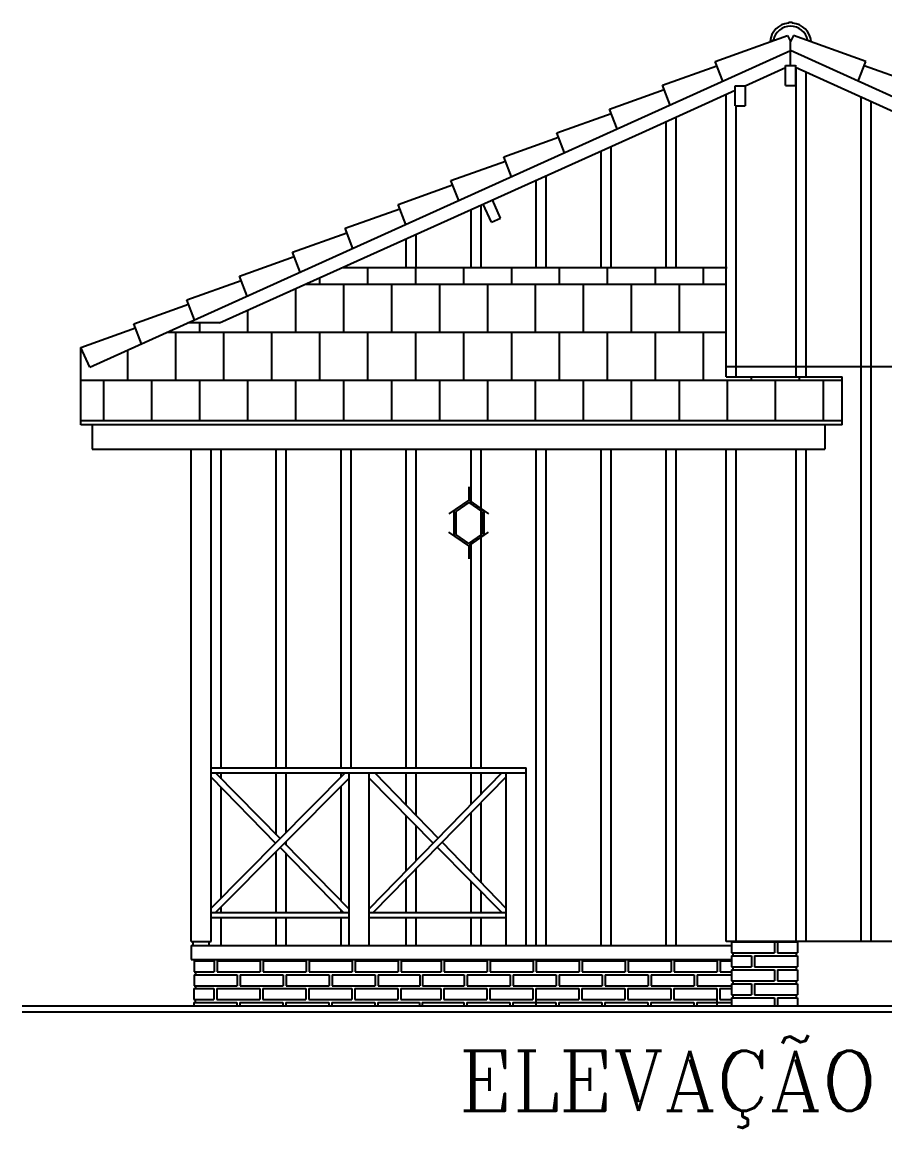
# Model space of a CAD drawing. Extents: x -7 to 295, y -11 to 39.
# Drawn here: x 167.47 to 171.79, y 4.42 to 9.95 of the extents above; entities that cross this region are included whole.
import ezdxf
from ezdxf.enums import TextEntityAlignment as Align

# ---------------------------------------------------------------- set-up
doc = ezdxf.new("R2010")
doc.units = 0
doc.header["$LTSCALE"] = 20
doc.layers.get('0').update_dxf_attribs({"linetype": 'CONTINUOUS'})
for name, color, linetype in [('CORTES', 6, 'CONTINUOUS'), ('COTAS', 244, 'CONTINUOUS'), ('MADEIRAME', 244, 'CONTINUOUS'), ('PAREDE', 250, 'CONTINUOUS'), ('TELHADO', 1, 'CONTINUOUS'), ('TEXTO', 244, 'CONTINUOUS'), ('VISTAL', 30, 'CONTINUOUS'), ('VISTAP', 244, 'CONTINUOUS')]:
    doc.layers.add(name, color=color, linetype=linetype)
doc.styles.add('ROMANC', font='romanc.shx', dxfattribs={"height": 0.08})

# ---------------------------------------------------------------- blocks, each defined once
blk = doc.blocks.new('*X271')
at = {"color": 0, "linetype": 'CONTINUOUS'}
for p, q in [((169.2, 8.64), (169.2, 8.7245)), ((169.44, 8.64), (169.44, 8.7245)), ((169.68, 8.64), (169.68, 8.7245)), ((169.92, 8.64), (169.92, 8.7245)), ((170.16, 8.64), (170.16, 8.7245)), ((170.4, 8.64), (170.4, 8.7245)), ((170.64, 8.64), (170.64, 8.7245)), ((170.88, 8.64), (170.88, 8.7245)), ((168.8887, 8.64), (170.9928, 8.64)), ((168.96, 8.64), (168.96, 8.6722)), ((169.08, 8.4), (169.08, 8.64)), ((169.32, 8.4), (169.32, 8.64)), ((169.56, 8.4), (169.56, 8.64)), ((169.8, 8.4), (169.8, 8.64)), ((170.04, 8.4), (170.04, 8.64)), ((170.28, 8.4), (170.28, 8.64)), ((170.52, 8.4), (170.52, 8.64)), ((170.76, 8.4), (170.76, 8.64)), ((168.84, 8.4), (168.84, 8.618)), ((168.6, 8.4), (168.6, 8.5097)), ((168.36, 8.4), (168.36, 8.4462)), ((168.1982, 8.4), (170.9928, 8.4)), ((168.24, 8.16), (168.24, 8.4)), ((168.48, 8.16), (168.48, 8.4)), ((168.72, 8.16), (168.72, 8.4)), ((168.96, 8.16), (168.96, 8.4)), ((169.2, 8.16), (169.2, 8.4)), ((169.44, 8.16), (169.44, 8.4)), ((169.68, 8.16), (169.68, 8.4)), ((169.92, 8.16), (169.92, 8.4)), ((170.16, 8.16), (170.16, 8.4)), ((170.4, 8.16), (170.4, 8.4)), ((170.64, 8.16), (170.64, 8.4)), ((170.88, 8.16), (170.88, 8.4)), ((168, 8.16), (168, 8.3104)), ((167.7646, 8.16), (171.5735, 8.16)), ((167.88, 7.9562), (167.88, 8.16)), ((168.12, 7.9562), (168.12, 8.16)), ((168.36, 7.9562), (168.36, 8.16)), ((168.6, 7.9562), (168.6, 8.16)), ((168.84, 7.9562), (168.84, 8.16)), ((169.08, 7.9562), (169.08, 8.16)), ((169.32, 7.9562), (169.32, 8.16)), ((169.56, 7.9562), (169.56, 8.16)), ((169.8, 7.9562), (169.8, 8.16)), ((170.04, 7.9562), (170.04, 8.16)), ((170.28, 7.9562), (170.28, 8.16)), ((170.52, 7.9562), (170.52, 8.16)), ((170.76, 7.9562), (170.76, 8.16)), ((171, 7.9562), (171, 8.16)), ((171.12, 8.16), (171.12, 8.1769)), ((171.24, 7.9562), (171.24, 8.16)), ((171.36, 8.16), (171.36, 8.1769)), ((171.48, 7.9562), (171.48, 8.16))]:
    blk.add_line(p, q, dxfattribs=at)

msp = doc.modelspace()

# ---------------------------------------------------------------- linework, layer by layer
at = {"layer": 'COTAS', "color": 1, "linetype": 'CONTINUOUS'}
for p, q in [((169.0874, 6.1962), (168.4178, 5.5184)), ((168.4381, 6.1962), (168.7616, 5.8664)), ((169.871, 6.1962), (169.2078, 5.5149)), ((169.2351, 6.1962), (169.5522, 5.8687)), ((168.4178, 6.174), (168.7396, 5.8441)), ((169.1078, 6.1693), (168.4381, 5.4962)), ((169.2078, 6.1688), (169.5281, 5.844)), ((169.8928, 6.1755), (169.227, 5.4962)), ((168.7617, 5.8215), (169.079, 5.4962)), ((168.7838, 5.8437), (169.1078, 5.5133)), ((169.548, 5.8238), (169.871, 5.4962)), ((169.572, 5.8482), (169.8928, 5.5169)), ((169.1034, 5.4712), (169.1078, 5.4667)), ((170.0411, 5.0619), (170.0411, 5.028)), ((170.0411, 5.0469), (170.1411, 5.0469)), ((170.8461, 5.0469), (170.9461, 5.0469)), ((170.9461, 5.0619), (170.9461, 5.028))]:
    msp.add_line(p, q, dxfattribs=at)
at = {"layer": 'MADEIRAME', "color": 1, "linetype": 'CONTINUOUS'}
for p, q in [((171.3147, 9.7349), (171.3147, 9.8537)), ((171.3147, 9.7349), (171.3147, 9.8537)), ((174.2221, 8.4228), (171.3397, 9.7236))]:
    msp.add_line(p, q, dxfattribs=at)
at = {"layer": 'MADEIRAME', "color": 30, "linetype": 'CONTINUOUS'}
for p in [(167.8101, 8.2246), (174.8194, 8.2246)]:
    msp.add_line(p, (171.3147, 9.8087), dxfattribs=at)
at = {"layer": 'MADEIRAME', "color": 1}
for p, q in [((171.0885, 9.6328), (171.2897, 9.7236)), ((170.572, 9.3997), (171.0385, 9.6102))]:
    msp.add_line(p, q, dxfattribs=at)
at = {"layer": 'MADEIRAME', "color": 250, "linetype": 'CONTINUOUS'}
for p, q in [((171.2897, 9.6349), (171.2897, 9.7349)), ((171.2897, 9.7349), (171.3397, 9.7349)), ((171.3397, 9.7354), (171.3397, 9.6349)), ((171.0385, 9.533), (171.0385, 9.633)), ((171.0385, 9.633), (171.0885, 9.633)), ((171.0885, 9.633), (171.0885, 9.533)), ((171.2897, 9.6349), (171.3397, 9.6349)), ((171.0385, 9.533), (171.0885, 9.533))]:
    msp.add_line(p, q, dxfattribs=at)
at = {"layer": 'MADEIRAME'}
msp.add_line((168.4593, 8.4462), (170.572, 9.3997), dxfattribs=at)
at = {"layer": 'PAREDE', "color": 30, "linetype": 'CONTINUOUS'}
for p, q in [((170.9382, 9.7549), (171.3, 9.8842)), ((171.2123, 9.855), (171.2294, 9.8611)), ((171.3, 9.8842), (171.3147, 9.8537)), ((171.3295, 9.8842), (171.3147, 9.8537)), ((171.6913, 9.7549), (171.3295, 9.8842)), ((170.9763, 9.6557), (170.9382, 9.7549)), ((171.6532, 9.6557), (171.6913, 9.7549)), ((170.6738, 9.6356), (170.9466, 9.7331)), ((171.9557, 9.6356), (171.6829, 9.7331)), ((170.712, 9.5363), (170.6738, 9.6356)), ((170.4095, 9.5163), (170.6822, 9.6138)), ((170.4478, 9.4168), (170.4095, 9.5163)), ((170.1452, 9.397), (170.4179, 9.4945)), ((169.8809, 9.2778), (170.1536, 9.3752)), ((170.1835, 9.2974), (170.1452, 9.397)), ((169.6165, 9.1585), (169.8893, 9.2559)), ((169.9192, 9.1779), (169.8809, 9.2778)), ((169.3522, 9.0392), (169.6249, 9.1366)), ((169.655, 9.0585), (169.6165, 9.1585)), ((169.3907, 8.939), (169.3522, 9.0392)), ((169.0879, 8.9199), (169.3606, 9.0173)), ((169.1264, 8.8196), (169.0879, 8.9199)), ((168.8235, 8.8006), (169.0963, 8.898)), ((168.8622, 8.7001), (168.8235, 8.8006)), ((168.5592, 8.6813), (168.8319, 8.7787)), ((168.2949, 8.562), (168.5676, 8.6594)), ((168.5979, 8.5807), (168.5592, 8.6813)), ((168.0306, 8.4427), (168.3033, 8.5402)), ((168.3336, 8.4612), (168.2949, 8.562)), ((167.7646, 8.3234), (168.0388, 8.4214)), ((168.0694, 8.3418), (168.0306, 8.4427)), ((167.8101, 8.2246), (167.7646, 8.3234))]:
    msp.add_line(p, q, dxfattribs=at)
at = {"layer": 'PAREDE', "linetype": 'CONTINUOUS'}
msp.add_line((169.8192, 8.9502), (169.8649, 8.9708), dxfattribs=at)
at = {"layer": 'TELHADO', "color": 30, "linetype": 'CONTINUOUS'}
for p, q in [((171.3035, 9.9469), (171.3062, 9.9515)), ((171.3062, 9.9515), (171.3234, 9.9515)), ((171.3234, 9.9515), (171.326, 9.9469)), ((171.2294, 9.8611), (171.2123, 9.855)), ((171.4001, 9.8611), (171.4172, 9.855)), ((169.076, 8.7245), (170.9983, 8.7245)), ((168.4593, 8.4462), (168.3004, 8.4462))]:
    msp.add_line(p, q, dxfattribs=at)
at = {"layer": 'TELHADO', "linetype": 'CONTINUOUS'}
msp.add_line((170.9928, 8.1769), (171.5735, 8.1769), dxfattribs=at)
at = {"layer": 'TELHADO', "color": 1, "linetype": 'CONTINUOUS'}
for p, q in [((171.5735, 7.9562), (167.7646, 7.9562)), ((171.5735, 7.9362), (167.7646, 7.9362)), ((169.7053, 7.6262), (169.7053, 7.5602)), ((169.7053, 7.5602), (169.6065, 7.4915)), ((169.7053, 7.548), (169.6403, 7.5028)), ((169.7053, 7.5602), (169.8041, 7.4915)), ((169.7053, 7.548), (169.7703, 7.5028)), ((169.6303, 7.508), (169.6303, 7.3833)), ((169.6403, 7.5028), (169.6403, 7.3885)), ((169.7703, 7.5028), (169.7703, 7.3885)), ((169.7803, 7.508), (169.7803, 7.3833)), ((169.7053, 7.3311), (169.6065, 7.3998)), ((169.7053, 7.3433), (169.6403, 7.3885)), ((169.7053, 7.3311), (169.8041, 7.3998)), ((169.7053, 7.3433), (169.7703, 7.3885)), ((169.7053, 7.3311), (169.7053, 7.2662)), ((168.3178, 5.3312), (171.0195, 5.3312))]:
    msp.add_line(p, q, dxfattribs=at)
at = {"layer": 'TELHADO', "color": 244, "linetype": 'CONTINUOUS'}
msp.add_line((168.3178, 5.3512), (168.4178, 5.3512), dxfattribs=at)
at = {"layer": 'TELHADO', "color": 30, "linetype": 'CONTINUOUS'}
for radius, start, end in [(0.103, 96.2483, 174.1963), (0.087, 10.9412, 169.0588), (0.103, 5.8037, 83.7517)]:
    msp.add_arc((171.3147, 9.8446), radius, start, end, dxfattribs=at)
at = {"layer": 'VISTAL', "color": 30, "linetype": 'CONTINUOUS'}
for p, q in [((170.6928, 8.7245), (170.6928, 9.4542)), ((170.3678, 8.7245), (170.3678, 9.3075)), ((170.0428, 8.7245), (170.0428, 9.1608)), ((169.7178, 8.7245), (169.7178, 9.0142)), ((169.3928, 8.7245), (169.3928, 8.8675)), ((168.7428, 6.2212), (168.7428, 7.8152)), ((169.0678, 6.2212), (169.0678, 7.8152)), ((169.3928, 6.2212), (169.3928, 7.8152)), ((169.7178, 7.5393), (169.7178, 7.8152)), ((170.0428, 5.3312), (170.0428, 7.8152)), ((170.3678, 5.3312), (170.3678, 7.8152)), ((170.6928, 5.3312), (170.6928, 7.8152)), ((169.7178, 6.2212), (169.7178, 7.352)), ((168.7428, 5.8855), (168.7428, 6.1962)), ((169.0678, 6.1763), (169.0678, 6.1962)), ((169.3928, 6.0333), (169.3928, 6.1962)), ((169.7178, 6.0388), (169.7178, 6.1962)), ((169.0678, 5.5541), (169.0678, 6.1291)), ((169.3928, 5.7049), (169.3928, 5.9812)), ((169.7178, 5.6977), (169.7178, 5.997)), ((168.7428, 5.4962), (168.7428, 5.8024)), ((169.3928, 5.4962), (169.3928, 5.6654)), ((169.7178, 5.4962), (169.7178, 5.6516)), ((169.0678, 5.4962), (169.0678, 5.5077)), ((168.7428, 5.3312), (168.7428, 5.4712)), ((169.0678, 5.3312), (169.0678, 5.4712)), ((169.3928, 5.3312), (169.3928, 5.4712)), ((169.7178, 5.3312), (169.7178, 5.4712))]:
    msp.add_line(p, q, dxfattribs=at)
at = {"layer": 'VISTAL', "color": 1, "linetype": 'CONTINUOUS'}
for p, q in [((168.3178, 5.3512), (168.3178, 7.8152)), ((168.4178, 5.3512), (168.4178, 7.8152)), ((168.4178, 6.2212), (169.9928, 6.2212)), ((168.4178, 6.1962), (169.9928, 6.1962)), ((168.4178, 5.4962), (169.1078, 5.4962)), ((169.2078, 5.4962), (169.8928, 5.4962)), ((168.4178, 5.4712), (169.1078, 5.4712)), ((169.2078, 5.4712), (169.8928, 5.4712))]:
    msp.add_line(p, q, dxfattribs=at)
at = {"layer": 'VISTAL', "color": 244, "linetype": 'CONTINUOUS'}
for p, q in [((168.3178, 5.3312), (168.3178, 5.2612)), ((168.3278, 5.3312), (168.3278, 5.3512)), ((168.4078, 5.3312), (168.4078, 5.3512)), ((168.3178, 5.2612), (171.0195, 5.2612))]:
    msp.add_line(p, q, dxfattribs=at)
at = {"layer": 'VISTAP', "color": 1}
for p, q in [((171.3428, 8.1769), (171.3428, 9.7222)), ((171.3928, 8.1769), (171.3928, 9.6997)), ((170.9928, 8.1769), (170.9928, 9.5896)), ((171.6678, 5.3512), (171.6678, 9.5756)), ((171.0424, 8.1769), (171.0424, 9.533)), ((171.7178, 5.3512), (171.7178, 9.553)), ((167.7646, 7.9362), (167.7646, 8.3234)), ((171.5735, 7.9362), (171.5735, 8.1769)), ((170.9928, 5.3512), (170.9928, 7.8152)), ((171.0424, 5.3512), (171.0424, 7.8152)), ((171.3428, 5.3512), (171.3428, 7.8152)), ((171.3928, 5.3512), (171.3928, 7.8152)), ((169.1078, 5.3312), (169.1078, 6.1962)), ((169.2078, 5.3312), (169.2078, 6.1962)), ((169.8928, 5.3312), (169.8928, 6.1962)), ((169.9928, 5.3312), (169.9928, 6.2212)), ((174.3178, 5.3512), (170.9928, 5.3512))]:
    msp.add_line(p, q, dxfattribs=at)
at = {"layer": 'VISTAP', "color": 30}
for p, q in [((170.7428, 8.7245), (170.7428, 9.4768)), ((170.4178, 8.7245), (170.4178, 9.3301)), ((170.0928, 8.7245), (170.0928, 9.1834)), ((169.7678, 8.7245), (169.7678, 9.0367)), ((169.4428, 8.7617), (169.4428, 8.8901)), ((169.4428, 8.7245), (169.4428, 8.7617)), ((168.4678, 6.2212), (168.4678, 7.8152)), ((168.7928, 6.2212), (168.7928, 7.8152)), ((169.1178, 6.2212), (169.1178, 7.8152)), ((169.4428, 6.2212), (169.4428, 7.8152)), ((169.7678, 6.2212), (169.7678, 7.8152)), ((170.0928, 5.3312), (170.0928, 7.8152)), ((170.4178, 5.3312), (170.4178, 7.8152)), ((170.7428, 5.3312), (170.7428, 7.8152)), ((168.4678, 6.166), (168.4678, 6.1962)), ((168.7928, 5.898), (168.7928, 6.1962)), ((169.4428, 5.9817), (169.4428, 6.1962)), ((169.7678, 6.0902), (169.7678, 6.1962)), ((168.4678, 5.5691), (168.4678, 6.1227)), ((169.7678, 5.646), (169.7678, 6.048)), ((169.4428, 5.7563), (169.4428, 5.9305)), ((168.7928, 5.8345), (168.7928, 5.8527)), ((168.7928, 5.4962), (168.7928, 5.7896)), ((169.4428, 5.4962), (169.4428, 5.7164)), ((169.7678, 5.4962), (169.7678, 5.6009)), ((168.4678, 5.4962), (168.4678, 5.526)), ((168.4678, 5.3312), (168.4678, 5.4712)), ((168.7928, 5.3312), (168.7928, 5.4712)), ((169.4428, 5.3312), (169.4428, 5.4712)), ((169.7678, 5.3312), (169.7678, 5.4712))]:
    msp.add_line(p, q, dxfattribs=at)
at = {"layer": 'VISTAP', "color": 250}
for p, q in [((169.8192, 8.9502), (169.778, 9.0414)), ((169.8647, 8.9708), (169.8236, 9.0619))]:
    msp.add_line(p, q, dxfattribs=at)
at = {"layer": 'VISTAP', "linetype": 'CONTINUOUS'}
for p, q in [((174.3178, 8.2262), (170.9928, 8.2262)), ((167.8212, 7.9362), (167.8212, 7.8152)), ((171.4862, 7.9362), (171.4862, 7.8152)), ((167.8212, 7.8152), (171.4862, 7.8152))]:
    msp.add_line(p, q, dxfattribs=at)
at = {"layer": 'VISTAP'}
for p, q in [((171.0195, 5.3501), (171.3495, 5.3501)), ((171.0195, 5.3501), (171.0195, 5.2951)), ((171.2345, 5.3501), (171.2345, 5.2951)), ((171.2495, 5.3501), (171.2495, 5.2951)), ((171.3495, 5.3501), (171.3495, 5.2951)), ((171.0195, 5.2951), (171.2345, 5.2951)), ((171.0195, 5.2801), (171.1195, 5.2801)), ((171.0195, 5.2801), (171.0195, 5.2251)), ((171.0265, 5.2951), (171.0265, 5.2801)), ((171.1195, 5.2801), (171.1195, 5.2251)), ((171.1345, 5.2801), (171.3495, 5.2801)), ((171.1345, 5.2801), (171.1345, 5.2251)), ((171.2495, 5.2951), (171.3495, 5.2951)), ((171.3425, 5.2951), (171.3425, 5.2801)), ((171.3495, 5.2801), (171.3495, 5.2251)), ((171.0195, 5.2251), (171.1195, 5.2251)), ((171.0195, 5.2101), (171.2345, 5.2101)), ((171.0195, 5.2101), (171.0195, 5.1551)), ((171.0265, 5.2251), (171.0265, 5.2101)), ((171.1345, 5.2251), (171.3495, 5.2251)), ((171.2345, 5.2101), (171.2345, 5.1551)), ((171.2495, 5.2101), (171.3495, 5.2101)), ((171.2495, 5.2101), (171.2495, 5.1551)), ((171.3425, 5.2251), (171.3425, 5.2101)), ((171.3495, 5.2101), (171.3495, 5.1551)), ((171.0195, 5.1551), (171.2345, 5.1551)), ((171.0265, 5.1551), (171.0265, 5.1401)), ((171.2495, 5.1551), (171.3495, 5.1551)), ((171.3425, 5.1551), (171.3425, 5.1401)), ((171.0195, 5.1401), (171.1195, 5.1401)), ((171.0195, 5.1401), (171.0195, 5.0851)), ((171.1195, 5.1401), (171.1195, 5.0851)), ((171.1345, 5.1401), (171.3495, 5.1401)), ((171.1345, 5.1401), (171.1345, 5.0851)), ((171.3495, 5.1401), (171.3495, 5.0851)), ((171.0195, 5.0851), (171.1195, 5.0851)), ((171.0195, 5.0701), (171.2345, 5.0701)), ((171.0195, 5.0701), (171.0195, 5.028)), ((171.0265, 5.0851), (171.0265, 5.0701)), ((171.1345, 5.0851), (171.3495, 5.0851)), ((171.2345, 5.0701), (171.2345, 5.028)), ((171.2495, 5.0701), (171.3495, 5.0701)), ((171.2495, 5.0701), (171.2495, 5.028)), ((171.3425, 5.0851), (171.3425, 5.0701)), ((171.3495, 5.0701), (171.3495, 5.028))]:
    msp.add_line(p, q, dxfattribs=at)
at = {"layer": 'VISTAP', "color": 244, "linetype": 'CONTINUOUS'}
for p, q in [((168.3328, 5.255), (168.3328, 5.2)), ((168.3328, 5.255), (168.4328, 5.255)), ((168.4328, 5.255), (168.4328, 5.2)), ((168.4478, 5.255), (168.4478, 5.2)), ((168.4478, 5.255), (168.6628, 5.255)), ((168.6628, 5.255), (168.6628, 5.2)), ((168.6778, 5.255), (168.6778, 5.2)), ((168.6778, 5.255), (168.8928, 5.255)), ((168.8928, 5.255), (168.8928, 5.2)), ((168.9078, 5.255), (168.9078, 5.2)), ((168.9078, 5.255), (169.1228, 5.255)), ((169.1228, 5.255), (169.1228, 5.2)), ((169.1378, 5.255), (169.3528, 5.255)), ((169.1378, 5.255), (169.1378, 5.2)), ((169.3528, 5.255), (169.3528, 5.2)), ((169.3678, 5.255), (169.4678, 5.255)), ((169.3678, 5.255), (169.3678, 5.2)), ((169.4678, 5.255), (169.5678, 5.255)), ((169.5678, 5.255), (169.5678, 5.2)), ((169.5828, 5.255), (169.5828, 5.2)), ((169.5828, 5.255), (169.7978, 5.255)), ((169.7978, 5.255), (169.7978, 5.2)), ((169.8128, 5.255), (170.0278, 5.255)), ((169.8128, 5.255), (169.8128, 5.2)), ((170.0278, 5.255), (170.0278, 5.2)), ((170.0428, 5.255), (170.0428, 5.2)), ((170.0428, 5.255), (170.2578, 5.255)), ((170.2578, 5.255), (170.2578, 5.2)), ((170.2728, 5.255), (170.2728, 5.2)), ((170.2728, 5.255), (170.4878, 5.255)), ((170.4878, 5.255), (170.4878, 5.2)), ((170.5028, 5.255), (170.7178, 5.255)), ((170.5028, 5.255), (170.5028, 5.2)), ((170.7178, 5.255), (170.7178, 5.2)), ((170.7328, 5.255), (170.9478, 5.255)), ((170.7328, 5.255), (170.7328, 5.2)), ((170.9478, 5.255), (170.9478, 5.2)), ((170.9628, 5.255), (171.0195, 5.255)), ((170.9628, 5.255), (170.9628, 5.2)), ((168.3328, 5.2), (168.4328, 5.2)), ((168.3328, 5.185), (168.5478, 5.185)), ((168.3328, 5.185), (168.3328, 5.13)), ((168.3328, 5.1849), (168.4193, 5.1849)), ((168.3392, 5.2), (168.3392, 5.1849)), ((168.4001, 5.2), (168.4328, 5.2)), ((168.4478, 5.2), (168.5001, 5.2)), ((168.4478, 5.2), (168.5193, 5.2)), ((168.5151, 5.2), (168.6628, 5.2)), ((168.5478, 5.185), (168.5478, 5.13)), ((168.5628, 5.185), (168.5628, 5.13)), ((168.5628, 5.185), (168.7778, 5.185)), ((168.6778, 5.2), (168.8928, 5.2)), ((168.7778, 5.185), (168.7778, 5.13)), ((168.7928, 5.185), (168.7928, 5.13)), ((168.7928, 5.185), (169.0078, 5.185)), ((168.9078, 5.2), (169.1228, 5.2)), ((169.0078, 5.185), (169.0078, 5.13)), ((169.0228, 5.185), (169.0228, 5.13)), ((169.0228, 5.185), (169.2378, 5.185)), ((169.1378, 5.2), (169.3528, 5.2)), ((169.2378, 5.185), (169.2378, 5.13)), ((169.2528, 5.185), (169.4603, 5.185)), ((169.2528, 5.185), (169.2528, 5.13)), ((169.3678, 5.2), (169.4678, 5.2)), ((169.4603, 5.185), (169.4603, 5.13)), ((169.4678, 5.2), (169.5678, 5.2)), ((169.4742, 5.185), (169.6828, 5.185)), ((169.4742, 5.185), (169.4742, 5.13)), ((169.4742, 5.1849), (169.5543, 5.1849)), ((169.5351, 5.2), (169.5678, 5.2)), ((169.5828, 5.2), (169.6543, 5.2)), ((169.5828, 5.2), (169.6351, 5.2)), ((169.6501, 5.2), (169.7978, 5.2)), ((169.6828, 5.185), (169.6828, 5.13)), ((169.6978, 5.185), (169.6978, 5.13)), ((169.6978, 5.185), (169.9128, 5.185)), ((169.8128, 5.2), (170.0278, 5.2)), ((169.9128, 5.185), (169.9128, 5.13)), ((169.9278, 5.185), (170.1428, 5.185)), ((169.9278, 5.185), (169.9278, 5.13)), ((170.0428, 5.2), (170.2578, 5.2)), ((170.1428, 5.185), (170.1428, 5.13)), ((170.1578, 5.185), (170.1578, 5.13)), ((170.1578, 5.185), (170.3728, 5.185)), ((170.2728, 5.2), (170.4878, 5.2)), ((170.3728, 5.185), (170.3728, 5.13)), ((170.3878, 5.185), (170.6028, 5.185)), ((170.3878, 5.185), (170.3878, 5.13)), ((170.5028, 5.2), (170.7178, 5.2)), ((170.6028, 5.185), (170.6028, 5.13)), ((170.6178, 5.185), (170.6178, 5.13)), ((170.6178, 5.185), (170.8328, 5.185)), ((170.7328, 5.2), (170.9478, 5.2)), ((170.8328, 5.185), (170.8328, 5.13)), ((170.8478, 5.185), (170.8478, 5.13)), ((170.8478, 5.185), (171.0195, 5.185)), ((170.9628, 5.2), (171.0195, 5.2)), ((168.3311, 5.1169), (168.4311, 5.1169)), ((168.3311, 5.1169), (168.3311, 5.0619)), ((168.3328, 5.13), (168.5478, 5.13)), ((168.3392, 5.13), (168.3392, 5.1169)), ((168.4311, 5.1169), (168.4311, 5.0619)), ((168.4461, 5.1169), (168.6611, 5.1169)), ((168.4461, 5.1169), (168.4461, 5.0619)), ((168.5628, 5.13), (168.7778, 5.13)), ((168.6611, 5.1169), (168.6611, 5.0619)), ((168.6761, 5.1169), (168.8911, 5.1169)), ((168.6761, 5.1169), (168.6761, 5.0619)), ((168.7928, 5.13), (169.0078, 5.13)), ((168.8911, 5.1169), (168.8911, 5.0619)), ((168.9061, 5.1169), (169.1211, 5.1169)), ((168.9061, 5.1169), (168.9061, 5.0619)), ((169.0228, 5.13), (169.2378, 5.13)), ((169.1211, 5.1169), (169.1211, 5.0619)), ((169.1361, 5.1169), (169.1361, 5.0619)), ((169.1361, 5.1169), (169.3511, 5.1169)), ((169.2528, 5.13), (169.4603, 5.13)), ((169.3511, 5.1169), (169.3511, 5.0619)), ((169.3661, 5.1169), (169.4661, 5.1169)), ((169.3661, 5.1169), (169.3661, 5.0619)), ((169.4661, 5.1169), (169.5661, 5.1169)), ((169.4742, 5.13), (169.6828, 5.13)), ((169.5661, 5.1169), (169.5661, 5.0619)), ((169.5811, 5.1169), (169.7961, 5.1169)), ((169.5811, 5.1169), (169.5811, 5.0619)), ((169.6978, 5.13), (169.9128, 5.13)), ((169.7961, 5.1169), (169.7961, 5.0619)), ((169.8111, 5.1169), (170.0261, 5.1169)), ((169.8111, 5.1169), (169.8111, 5.0619)), ((169.9278, 5.13), (170.1428, 5.13)), ((170.0261, 5.1169), (170.0261, 5.0619)), ((170.8478, 5.13), (171.0195, 5.13)), ((170.9611, 5.1169), (170.9611, 5.0619)), ((170.9611, 5.1169), (171.0179, 5.1169)), ((168.3311, 5.0619), (168.4311, 5.0619)), ((168.3311, 5.0469), (168.3311, 5.028)), ((168.3311, 5.0469), (168.5461, 5.0469)), ((168.3311, 5.0467), (168.4177, 5.0467)), ((168.3375, 5.0619), (168.3375, 5.0467)), ((168.3984, 5.0619), (168.4311, 5.0619)), ((168.4461, 5.0619), (168.5177, 5.0619)), ((168.4461, 5.0619), (168.4984, 5.0619)), ((168.5134, 5.0619), (168.6611, 5.0619)), ((168.5461, 5.0469), (168.5461, 5.028)), ((168.5611, 5.0469), (168.7761, 5.0469)), ((168.5611, 5.0469), (168.5611, 5.028)), ((168.6761, 5.0619), (168.8911, 5.0619)), ((168.7761, 5.0469), (168.7761, 5.028)), ((168.7911, 5.0469), (169.0061, 5.0469)), ((168.7911, 5.0469), (168.7911, 5.028)), ((168.9061, 5.0619), (169.1211, 5.0619)), ((169.0061, 5.0469), (169.0061, 5.028)), ((169.0211, 5.0469), (169.0211, 5.028)), ((169.0211, 5.0469), (169.2361, 5.0469)), ((169.1361, 5.0619), (169.3511, 5.0619)), ((169.2361, 5.0469), (169.2361, 5.028)), ((169.2511, 5.0469), (169.4587, 5.0469)), ((169.2511, 5.0469), (169.2511, 5.028)), ((169.3661, 5.0619), (169.4661, 5.0619)), ((169.4587, 5.0469), (169.4587, 5.028)), ((169.4661, 5.0619), (169.5661, 5.0619)), ((169.4725, 5.0469), (169.4725, 5.028)), ((169.4725, 5.0469), (169.6811, 5.0469)), ((169.4725, 5.0467), (169.5527, 5.0467)), ((169.5334, 5.0619), (169.5661, 5.0619)), ((169.5811, 5.0619), (169.6334, 5.0619)), ((169.5811, 5.0619), (169.6527, 5.0619)), ((169.6484, 5.0619), (169.7961, 5.0619)), ((169.6811, 5.0469), (169.6811, 5.028)), ((169.6961, 5.0469), (169.6961, 5.028)), ((169.6961, 5.0469), (169.9111, 5.0469)), ((169.8111, 5.0619), (170.0261, 5.0619)), ((169.9111, 5.0469), (169.9111, 5.028)), ((169.9261, 5.0469), (169.9261, 5.028)), ((169.9261, 5.0469), (170.1411, 5.0469)), ((170.8461, 5.0469), (171.0179, 5.0469)), ((170.9611, 5.0619), (171.0179, 5.0619))]:
    msp.add_line(p, q, dxfattribs=at)
at = {"layer": 'VISTAP', "color": 1, "linetype": 'CONTINUOUS'}
for p, q in [((170.0411, 5.1169), (170.2561, 5.1169)), ((170.0411, 5.1169), (170.0411, 5.0619)), ((170.1578, 5.13), (170.3728, 5.13)), ((170.2561, 5.1169), (170.2561, 5.0619)), ((170.2711, 5.1169), (170.4861, 5.1169)), ((170.2711, 5.1169), (170.2711, 5.0619)), ((170.3878, 5.13), (170.6028, 5.13)), ((170.4861, 5.1169), (170.4861, 5.0619)), ((170.5011, 5.1169), (170.5011, 5.0619)), ((170.5011, 5.1169), (170.7161, 5.1169)), ((170.6178, 5.13), (170.8328, 5.13)), ((170.7161, 5.1169), (170.7161, 5.0619)), ((170.7311, 5.1169), (170.7311, 5.0619)), ((170.7311, 5.1169), (170.9461, 5.1169)), ((170.9461, 5.1169), (170.9461, 5.0619)), ((170.0411, 5.0619), (170.2561, 5.0619)), ((170.1411, 5.0469), (170.1411, 5.028)), ((170.1561, 5.0469), (170.3711, 5.0469)), ((170.1561, 5.0469), (170.1561, 5.028)), ((170.2711, 5.0619), (170.4861, 5.0619)), ((170.3711, 5.0469), (170.3711, 5.028)), ((170.3861, 5.0469), (170.3861, 5.028)), ((170.3861, 5.0469), (170.6011, 5.0469)), ((170.5011, 5.0619), (170.7161, 5.0619)), ((170.6011, 5.0469), (170.6011, 5.028)), ((170.6161, 5.0469), (170.8311, 5.0469)), ((170.6161, 5.0469), (170.6161, 5.028)), ((170.7311, 5.0619), (170.9461, 5.0619)), ((170.8311, 5.0469), (170.8311, 5.028)), ((170.8461, 5.0469), (170.8461, 5.028))]:
    msp.add_line(p, q, dxfattribs=at)
at = {"layer": 'VISTAP', "color": 92, "linetype": 'CONTINUOUS'}
for p, q in [((176.1033, 5.028), (167.4716, 5.028)), ((176.1033, 4.998), (167.4716, 4.998))]:
    msp.add_line(p, q, dxfattribs=at)

# ---------------------------------------------------------------- block references
at = {"layer": 'CORTES', "color": 244, "linetype": 'CONTINUOUS'}
msp.add_blockref('*X271', (0, 0), dxfattribs=at)

# ---------------------------------------------------------------- texts
at = {"layer": 'TEXTO', "linetype": 'CONTINUOUS', "style": 'ROMANC'}
msp.add_text('ELEVAÇÃO FRONTAL', height=0.3, dxfattribs=at).set_placement((171.7309, 4.6515), align=Align.MIDDLE)

doc.saveas('drawing.dxf')
